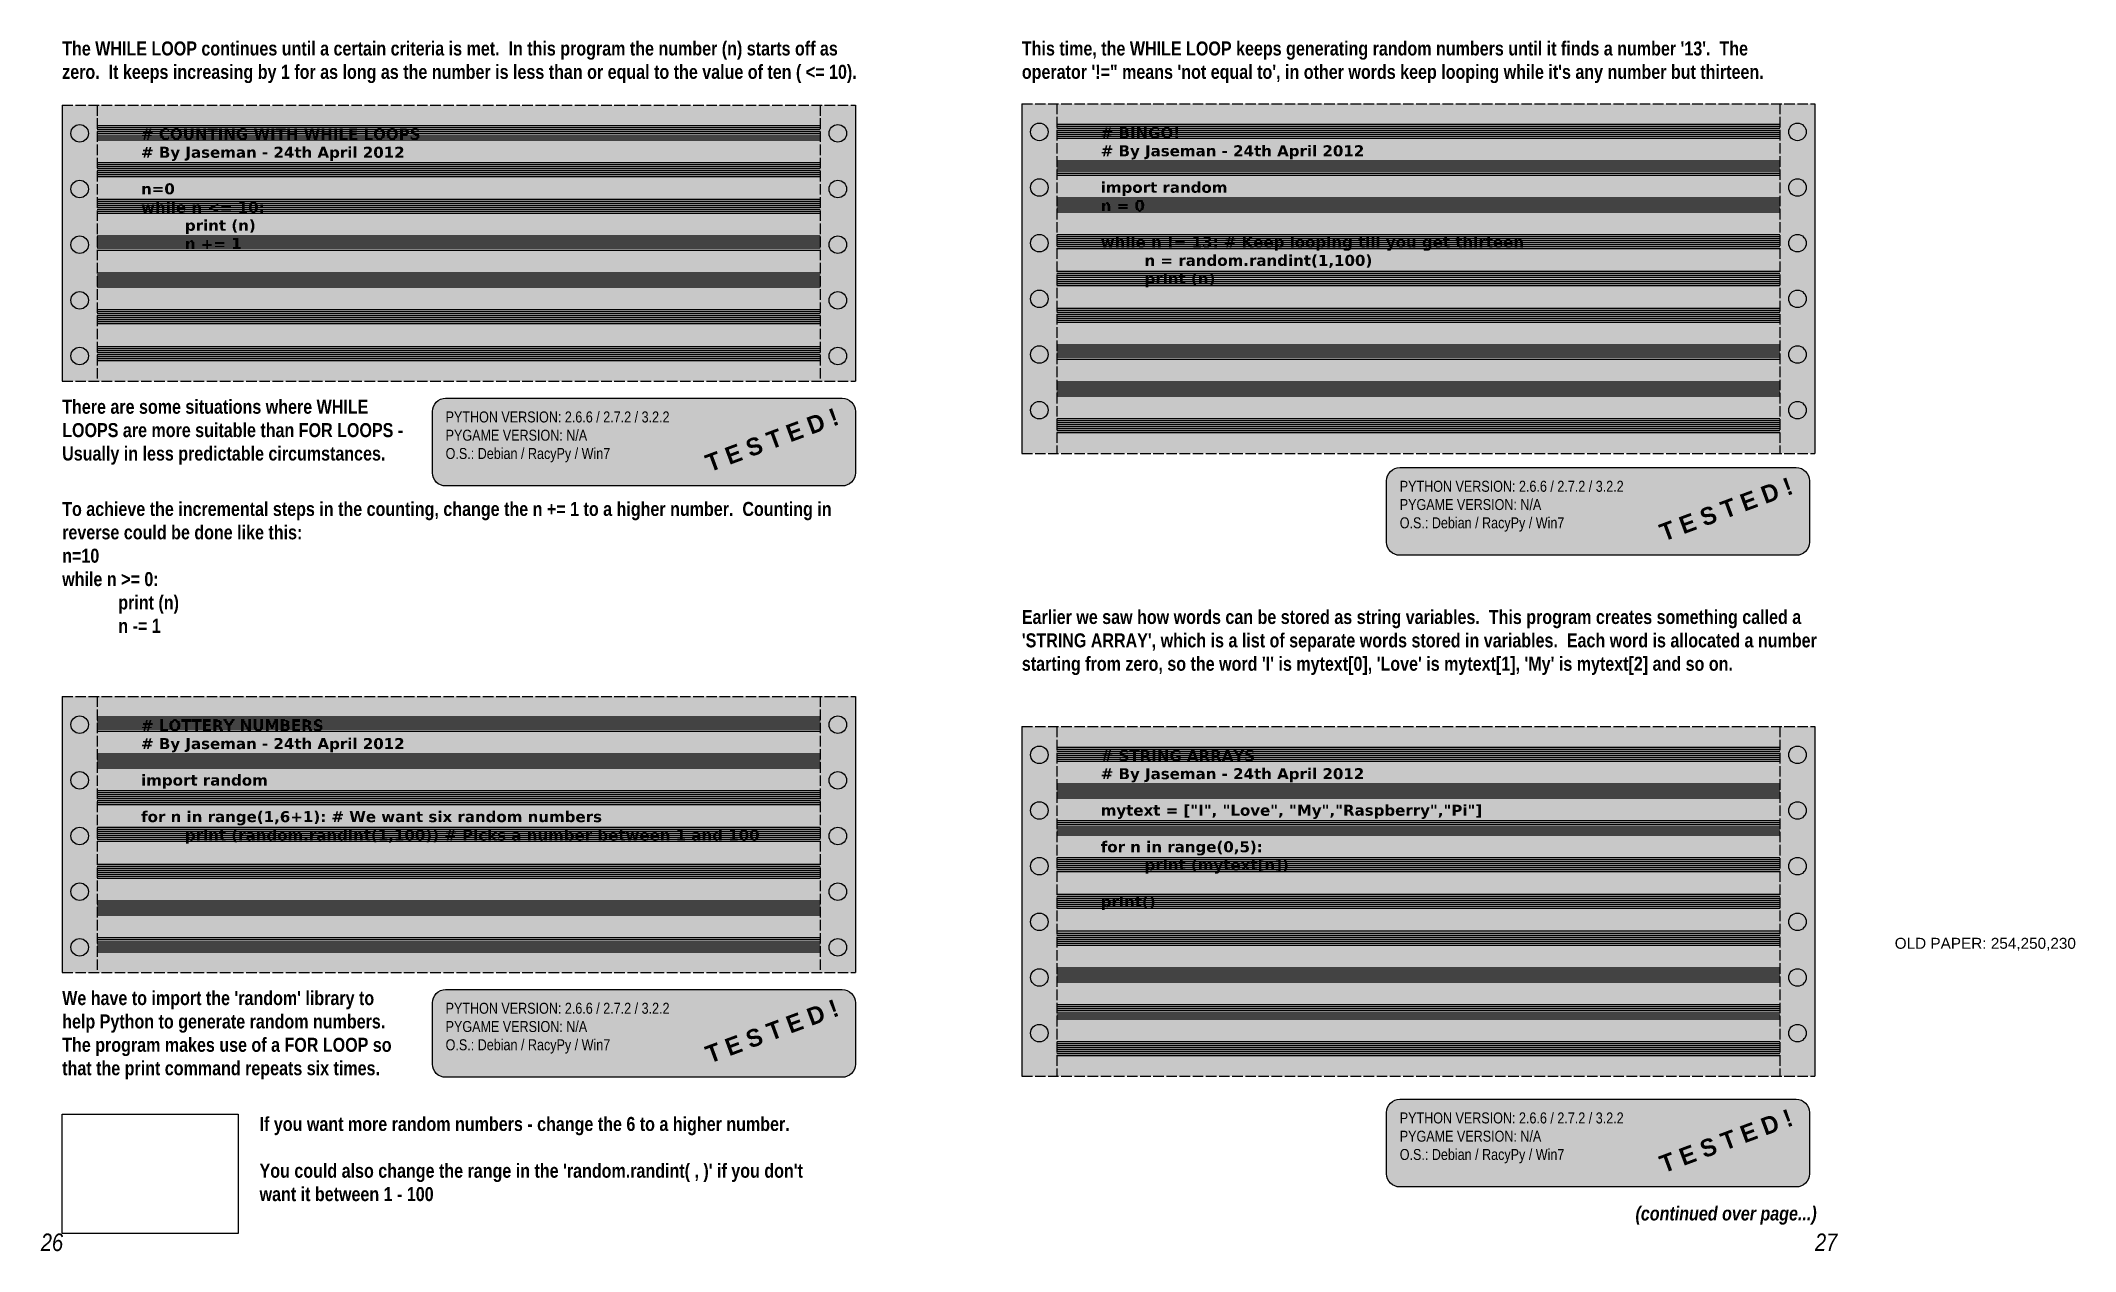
# Model space of a CAD drawing. Header units: millimetres. Extents: x 744 to 1208, y 6 to 282.
import ezdxf

# ---------------------------------------------------------------- set-up
doc = ezdxf.new("R2010")
doc.units = ezdxf.units.MM
doc.header["$LTSCALE"] = 0.2
doc.linetypes.add('ACAD_ISO02W100', pattern=[15, 12, -3])
for name, color, linetype in [('Background Fill', 3, 'Continuous'), ('Images', 7, 'Continuous'), ('Text', 7, 'Continuous')]:
    doc.layers.add(name, color=color, linetype=linetype)
doc.styles.get("Standard").update_dxf_attribs({"font": 'arial.ttf'})
picture_1 = doc.add_image_def('image1.png', size_in_pixel=(512, 347))

msp = doc.modelspace()

# ---------------------------------------------------------------- hatches: boundary and pattern name
at = {"layer": 'Background Fill', "true_color": 0xfefae6}
h = msp.add_hatch(color=7, dxfattribs=at)
h.dxf.hatch_style = 1
h.paths.add_polyline_path([(748.56, 204.46), (756.56, 204.46), (756.56, 267.46), (748.56, 267.46)])
h.paths.add_polyline_path([(754.56, 248.33, -1), (750.56, 248.33, -1)], flags=16)
h.paths.add_polyline_path([(750.56, 261.03, -1), (754.56, 261.03, -1)], flags=16)
h.paths.add_polyline_path([(754.56, 235.63, -1), (750.56, 235.63, -1)], flags=16)
h.paths.add_polyline_path([(754.56, 222.93, -1), (750.56, 222.93, -1)], flags=16)
h.paths.add_polyline_path([(754.56, 210.23, -1), (750.56, 210.23, -1)], flags=16)
h.paths.add_polyline_path([(929.56, 267.46), (921.56, 267.46), (921.56, 204.46), (929.56, 204.46)])
h.paths.add_polyline_path([(923.56, 261.03, -1), (927.56, 261.03, -1)], flags=16)
h.paths.add_polyline_path([(927.56, 248.33, -1), (923.56, 248.33, -1)], flags=16)
h.paths.add_polyline_path([(927.56, 235.63, -1), (923.56, 235.63, -1)], flags=16)
h.paths.add_polyline_path([(927.56, 222.93, -1), (923.56, 222.93, -1)], flags=16)
h.paths.add_polyline_path([(927.56, 210.23, -1), (923.56, 210.23, -1)], flags=16)
h = msp.add_hatch(color=7, dxfattribs=at)
h.dxf.hatch_style = 1
h.paths.add_polyline_path([(975.56, 267.8), (967.56, 267.8), (967.56, 188), (975.56, 188)])
h.paths.add_polyline_path([(973.56, 235.96, -1), (969.56, 235.96, -1)], flags=16)
h.paths.add_polyline_path([(969.56, 248.66, -1), (973.56, 248.66, -1)], flags=16)
h.paths.add_polyline_path([(973.56, 223.26, -1), (969.56, 223.26, -1)], flags=16)
h.paths.add_polyline_path([(969.56, 261.36, -1), (973.56, 261.36, -1)], flags=16)
h.paths.add_polyline_path([(973.56, 210.56, -1), (969.56, 210.56, -1)], flags=16)
h.paths.add_polyline_path([(973.56, 197.86, -1), (969.56, 197.86, -1)], flags=16)
h.paths.add_polyline_path([(1148.56, 267.8), (1140.56, 267.8), (1140.56, 188), (1148.56, 188)])
h.paths.add_polyline_path([(1146.56, 235.96, -1), (1142.56, 235.96, -1)], flags=16)
h.paths.add_polyline_path([(1142.56, 248.66, -1), (1146.56, 248.66, -1)], flags=16)
h.paths.add_polyline_path([(1146.56, 223.26, -1), (1142.56, 223.26, -1)], flags=16)
h.paths.add_polyline_path([(1142.56, 261.36, -1), (1146.56, 261.36, -1)], flags=16)
h.paths.add_polyline_path([(1146.56, 210.56, -1), (1142.56, 210.56, -1)], flags=16)
h.paths.add_polyline_path([(1146.56, 197.86, -1), (1142.56, 197.86, -1)], flags=16)
h = msp.add_hatch(color=7, dxfattribs=at)
h.dxf.hatch_style = 1
edge = h.paths.add_edge_path()
edge.add_arc((836.06, 197.57), 3, 90, 180, ccw=False)
edge.add_line((836.06, 200.57), (926.56, 200.57))
edge.add_arc((926.56, 197.57), 3, 0, 90, ccw=False)
edge.add_line((929.56, 197.57), (929.56, 183.57))
edge.add_arc((926.56, 183.57), 3, -90, 0, ccw=False)
edge.add_line((926.56, 180.57), (836.06, 180.57))
edge.add_arc((836.06, 183.57), 3, 180, 270, ccw=False)
edge.add_line((833.06, 183.57), (833.06, 197.57))
h = msp.add_hatch(color=7, dxfattribs=at)
h.dxf.hatch_style = 1
edge = h.paths.add_edge_path()
edge.add_arc((1053.8, 181.75), 3, 90, 180, ccw=False)
edge.add_line((1053.8, 184.75), (1144.3, 184.75))
edge.add_arc((1144.3, 181.75), 3, 0, 90, ccw=False)
edge.add_line((1147.3, 181.75), (1147.3, 167.75))
edge.add_arc((1144.3, 167.75), 3, -90, 0, ccw=False)
edge.add_line((1144.3, 164.75), (1053.8, 164.75))
edge.add_arc((1053.8, 167.75), 3, 180, 270, ccw=False)
edge.add_line((1050.8, 167.75), (1050.8, 181.75))
h = msp.add_hatch(color=7, dxfattribs=at)
h.dxf.hatch_style = 1
h.paths.add_polyline_path([(748.56, 69.54), (756.56, 69.54), (756.56, 132.54), (748.56, 132.54)])
h.paths.add_polyline_path([(754.56, 113.41, -1), (750.56, 113.41, -1)], flags=16)
h.paths.add_polyline_path([(750.56, 126.11, -1), (754.56, 126.11, -1)], flags=16)
h.paths.add_polyline_path([(754.56, 100.71, -1), (750.56, 100.71, -1)], flags=16)
h.paths.add_polyline_path([(754.56, 88.01, -1), (750.56, 88.01, -1)], flags=16)
h.paths.add_polyline_path([(754.56, 75.31, -1), (750.56, 75.31, -1)], flags=16)
h.paths.add_polyline_path([(929.56, 132.54), (921.56, 132.54), (921.56, 69.54), (929.56, 69.54)])
h.paths.add_polyline_path([(923.56, 126.11, -1), (927.56, 126.11, -1)], flags=16)
h.paths.add_polyline_path([(927.56, 113.41, -1), (923.56, 113.41, -1)], flags=16)
h.paths.add_polyline_path([(927.56, 100.71, -1), (923.56, 100.71, -1)], flags=16)
h.paths.add_polyline_path([(927.56, 88.01, -1), (923.56, 88.01, -1)], flags=16)
h.paths.add_polyline_path([(927.56, 75.31, -1), (923.56, 75.31, -1)], flags=16)
h = msp.add_hatch(color=7, dxfattribs=at)
h.dxf.hatch_style = 1
h.paths.add_polyline_path([(967.56, 45.87), (975.56, 45.87), (975.56, 125.67), (967.56, 125.67)])
h.paths.add_polyline_path([(973.56, 93.83, -1), (969.56, 93.83, -1)], flags=16)
h.paths.add_polyline_path([(969.56, 106.53, -1), (973.56, 106.53, -1)], flags=16)
h.paths.add_polyline_path([(973.56, 81.13, -1), (969.56, 81.13, -1)], flags=16)
h.paths.add_polyline_path([(969.56, 119.23, -1), (973.56, 119.23, -1)], flags=16)
h.paths.add_polyline_path([(973.56, 68.43, -1), (969.56, 68.43, -1)], flags=16)
h.paths.add_polyline_path([(973.56, 55.73, -1), (969.56, 55.73, -1)], flags=16)
h.paths.add_polyline_path([(1148.56, 125.67), (1140.56, 125.67), (1140.56, 45.87), (1148.56, 45.87)])
h.paths.add_polyline_path([(1146.56, 93.83, -1), (1142.56, 93.83, -1)], flags=16)
h.paths.add_polyline_path([(1142.56, 106.53, -1), (1146.56, 106.53, -1)], flags=16)
h.paths.add_polyline_path([(1146.56, 81.13, -1), (1142.56, 81.13, -1)], flags=16)
h.paths.add_polyline_path([(1142.56, 119.23, -1), (1146.56, 119.23, -1)], flags=16)
h.paths.add_polyline_path([(1146.56, 68.43, -1), (1142.56, 68.43, -1)], flags=16)
h.paths.add_polyline_path([(1146.56, 55.73, -1), (1142.56, 55.73, -1)], flags=16)
h = msp.add_hatch(color=7, dxfattribs=at)
h.dxf.hatch_style = 1
edge = h.paths.add_edge_path()
edge.add_arc((836.06, 62.65), 3, 90, 180, ccw=False)
edge.add_line((836.06, 65.65), (926.56, 65.65))
edge.add_arc((926.56, 62.65), 3, 0, 90, ccw=False)
edge.add_line((929.56, 62.65), (929.56, 48.65))
edge.add_arc((926.56, 48.65), 3, -90, 0, ccw=False)
edge.add_line((926.56, 45.65), (836.06, 45.65))
edge.add_arc((836.06, 48.65), 3, 180, 270, ccw=False)
edge.add_line((833.06, 48.65), (833.06, 62.65))
h = msp.add_hatch(color=7, dxfattribs=at)
h.dxf.hatch_style = 1
edge = h.paths.add_edge_path()
edge.add_arc((1053.8, 37.62), 3, 90, 180, ccw=False)
edge.add_line((1053.8, 40.62), (1144.3, 40.62))
edge.add_arc((1144.3, 37.62), 3, 0, 90, ccw=False)
edge.add_line((1147.3, 37.62), (1147.3, 23.62))
edge.add_arc((1144.3, 23.62), 3, -90, 0, ccw=False)
edge.add_line((1144.3, 20.62), (1053.8, 20.62))
edge.add_arc((1053.8, 23.62), 3, 180, 270, ccw=False)
edge.add_line((1050.8, 23.62), (1050.8, 37.62))

# ---------------------------------------------------------------- linework, layer by layer
at = {"color": 254, "linetype": 'ACAD_ISO02W100', "true_color": 0xfcf0b6}
for p, q in [((748.56, 267.46), (929.56, 267.46)), ((756.56, 267.46), (756.56, 204.46)), ((921.56, 267.46), (921.56, 204.46)), ((967.56, 267.8), (1148.56, 267.8)), ((975.56, 267.8), (975.56, 188)), ((1140.56, 267.8), (1140.56, 188)), ((748.56, 204.46), (929.56, 204.46)), ((967.56, 188), (1148.56, 188)), ((748.56, 132.54), (929.56, 132.54)), ((756.56, 132.54), (756.56, 69.54)), ((921.56, 132.54), (921.56, 69.54)), ((967.56, 125.67), (1148.56, 125.67)), ((975.56, 125.67), (975.56, 45.87)), ((1140.56, 125.67), (1140.56, 45.87)), ((748.56, 69.54), (929.56, 69.54)), ((967.56, 45.87), (1148.56, 45.87))]:
    msp.add_line(p, q, dxfattribs=at)
at = {"color": 254, "true_color": 0xfcf0b6}
for p, q in [((748.56, 267.46), (748.56, 204.46)), ((929.56, 267.46), (929.56, 204.46)), ((967.56, 267.8), (967.56, 188)), ((1148.56, 267.8), (1148.56, 188)), ((748.56, 132.54), (748.56, 69.54)), ((929.56, 132.54), (929.56, 69.54)), ((967.56, 125.67), (967.56, 45.87)), ((1148.56, 125.67), (1148.56, 45.87))]:
    msp.add_line(p, q, dxfattribs=at)
for points in [[(833.06, 197.57, -0.414214), (836.06, 200.57), (926.56, 200.57, -0.414214), (929.56, 197.57), (929.56, 183.57, -0.414214), (926.56, 180.57), (836.06, 180.57, -0.414214), (833.06, 183.57)], [(1050.8, 181.75, -0.414214), (1053.8, 184.75), (1144.3, 184.75, -0.414214), (1147.3, 181.75), (1147.3, 167.75, -0.414214), (1144.3, 164.75), (1053.8, 164.75, -0.414214), (1050.8, 167.75)], [(833.06, 62.65, -0.414214), (836.06, 65.65), (926.56, 65.65, -0.414214), (929.56, 62.65), (929.56, 48.65, -0.414214), (926.56, 45.65), (836.06, 45.65, -0.414214), (833.06, 48.65)], [(1050.8, 37.62, -0.414214), (1053.8, 40.62), (1144.3, 40.62, -0.414214), (1147.3, 37.62), (1147.3, 23.62, -0.414214), (1144.3, 20.62), (1053.8, 20.62, -0.414214), (1050.8, 23.62)]]:
    msp.add_lwpolyline(points, format="xyb", close=True, dxfattribs=at)
for centre in [(752.56, 261.03), (925.56, 261.03), (971.56, 261.36), (1144.56, 261.36), (752.56, 248.33), (925.56, 248.33), (971.56, 248.66), (1144.56, 248.66), (752.56, 235.63), (925.56, 235.63), (971.56, 235.96), (1144.56, 235.96), (752.56, 222.93), (925.56, 222.93), (971.56, 223.26), (1144.56, 223.26), (752.56, 210.23), (925.56, 210.23), (971.56, 210.56), (1144.56, 210.56), (971.56, 197.86), (1144.56, 197.86), (752.56, 126.11), (925.56, 126.11), (971.56, 119.23), (1144.56, 119.23), (752.56, 113.41), (925.56, 113.41), (971.56, 106.53), (1144.56, 106.53), (752.56, 100.71), (925.56, 100.71), (971.56, 93.83), (1144.56, 93.83), (752.56, 88.01), (925.56, 88.01), (971.56, 81.13), (1144.56, 81.13), (752.56, 75.31), (925.56, 75.31), (971.56, 68.43), (1144.56, 68.43), (971.56, 55.73), (1144.56, 55.73)]:
    msp.add_circle(centre, 2, dxfattribs=at)
at = {"layer": 'Background Fill', "color": 254, "true_color": 0xcdfee6}
for p, q in [((756.56, 262.8), (921.56, 262.8)), ((756.56, 262.34), (921.56, 262.34)), ((756.56, 261.88), (921.56, 261.88)), ((756.56, 261.42), (921.56, 261.42)), ((756.56, 260.96), (921.56, 260.96)), ((756.56, 260.5), (921.56, 260.5)), ((756.56, 260.04), (921.56, 260.04)), ((975.56, 263.14), (1140.56, 263.14)), ((975.56, 262.68), (1140.56, 262.68)), ((975.56, 262.22), (1140.56, 262.22)), ((975.56, 261.76), (1140.56, 261.76)), ((975.56, 261.3), (1140.56, 261.3)), ((975.56, 260.84), (1140.56, 260.84)), ((975.56, 260.38), (1140.56, 260.38)), ((756.56, 259.58), (921.56, 259.58)), ((975.56, 259.92), (1140.56, 259.92)), ((756.56, 254.4), (921.56, 254.4)), ((756.56, 253.94), (921.56, 253.94)), ((756.56, 253.48), (921.56, 253.48)), ((756.56, 253.02), (921.56, 253.02)), ((756.56, 252.56), (921.56, 252.56)), ((756.56, 252.1), (921.56, 252.1)), ((756.56, 251.64), (921.56, 251.64)), ((756.56, 251.18), (921.56, 251.18)), ((975.56, 254.74), (1140.56, 254.74)), ((975.56, 254.28), (1140.56, 254.28)), ((975.56, 253.82), (1140.56, 253.82)), ((975.56, 253.36), (1140.56, 253.36)), ((975.56, 252.9), (1140.56, 252.9)), ((975.56, 252.44), (1140.56, 252.44)), ((975.56, 251.98), (1140.56, 251.98)), ((975.56, 251.52), (1140.56, 251.52)), ((975.56, 246.34), (1140.56, 246.34)), ((756.56, 246), (921.56, 246)), ((756.56, 245.54), (921.56, 245.54)), ((756.56, 245.08), (921.56, 245.08)), ((756.56, 244.62), (921.56, 244.62)), ((756.56, 244.16), (921.56, 244.16)), ((756.56, 243.7), (921.56, 243.7)), ((756.56, 243.24), (921.56, 243.24)), ((756.56, 242.78), (921.56, 242.78)), ((975.56, 245.88), (1140.56, 245.88)), ((975.56, 245.42), (1140.56, 245.42)), ((975.56, 244.96), (1140.56, 244.96)), ((975.56, 244.5), (1140.56, 244.5)), ((975.56, 244.04), (1140.56, 244.04)), ((975.56, 243.58), (1140.56, 243.58)), ((975.56, 243.12), (1140.56, 243.12)), ((756.56, 237.63), (921.56, 237.63)), ((756.56, 237.17), (921.56, 237.17)), ((975.56, 237.96), (1140.56, 237.96)), ((975.56, 237.5), (1140.56, 237.5)), ((975.56, 237.04), (1140.56, 237.04)), ((756.56, 236.71), (921.56, 236.71)), ((756.56, 236.25), (921.56, 236.25)), ((756.56, 235.79), (921.56, 235.79)), ((756.56, 235.33), (921.56, 235.33)), ((756.56, 234.87), (921.56, 234.87)), ((756.56, 234.41), (921.56, 234.41)), ((975.56, 236.58), (1140.56, 236.58)), ((975.56, 236.12), (1140.56, 236.12)), ((975.56, 235.66), (1140.56, 235.66)), ((975.56, 235.2), (1140.56, 235.2)), ((975.56, 234.74), (1140.56, 234.74)), ((756.56, 229.23), (921.56, 229.23)), ((756.56, 228.77), (921.56, 228.77)), ((756.56, 228.31), (921.56, 228.31)), ((756.56, 227.85), (921.56, 227.85)), ((975.56, 229.56), (1140.56, 229.56)), ((975.56, 229.1), (1140.56, 229.1)), ((975.56, 228.64), (1140.56, 228.64)), ((975.56, 228.18), (1140.56, 228.18)), ((975.56, 227.72), (1140.56, 227.72)), ((756.56, 227.39), (921.56, 227.39)), ((756.56, 226.93), (921.56, 226.93)), ((756.56, 226.47), (921.56, 226.47)), ((756.56, 226.01), (921.56, 226.01)), ((975.56, 227.26), (1140.56, 227.26)), ((975.56, 226.8), (1140.56, 226.8)), ((975.56, 226.34), (1140.56, 226.34)), ((756.56, 220.83), (921.56, 220.83)), ((756.56, 220.37), (921.56, 220.37)), ((756.56, 219.91), (921.56, 219.91)), ((756.56, 219.45), (921.56, 219.45)), ((756.56, 218.99), (921.56, 218.99)), ((756.56, 218.53), (921.56, 218.53)), ((975.56, 221.16), (1140.56, 221.16)), ((975.56, 220.7), (1140.56, 220.7)), ((975.56, 220.24), (1140.56, 220.24)), ((975.56, 219.78), (1140.56, 219.78)), ((975.56, 219.32), (1140.56, 219.32)), ((975.56, 218.86), (1140.56, 218.86)), ((975.56, 218.4), (1140.56, 218.4)), ((756.56, 218.07), (921.56, 218.07)), ((756.56, 217.61), (921.56, 217.61)), ((975.56, 217.94), (1140.56, 217.94)), ((756.56, 212.43), (921.56, 212.43)), ((756.56, 211.97), (921.56, 211.97)), ((756.56, 211.51), (921.56, 211.51)), ((756.56, 211.05), (921.56, 211.05)), ((756.56, 210.59), (921.56, 210.59)), ((756.56, 210.13), (921.56, 210.13)), ((756.56, 209.67), (921.56, 209.67)), ((756.56, 209.21), (921.56, 209.21)), ((975.56, 212.76), (1140.56, 212.76)), ((975.56, 212.3), (1140.56, 212.3)), ((975.56, 211.84), (1140.56, 211.84)), ((975.56, 211.38), (1140.56, 211.38)), ((975.56, 210.92), (1140.56, 210.92)), ((975.56, 210.46), (1140.56, 210.46)), ((975.56, 210), (1140.56, 210)), ((975.56, 209.54), (1140.56, 209.54)), ((975.56, 204.36), (1140.56, 204.36)), ((975.56, 203.9), (1140.56, 203.9)), ((975.56, 203.44), (1140.56, 203.44)), ((975.56, 202.98), (1140.56, 202.98)), ((975.56, 202.52), (1140.56, 202.52)), ((975.56, 202.06), (1140.56, 202.06)), ((975.56, 201.6), (1140.56, 201.6)), ((975.56, 201.14), (1140.56, 201.14)), ((975.56, 195.96), (1140.56, 195.96)), ((975.56, 195.5), (1140.56, 195.5)), ((975.56, 195.04), (1140.56, 195.04)), ((975.56, 194.58), (1140.56, 194.58)), ((975.56, 194.12), (1140.56, 194.12)), ((975.56, 193.66), (1140.56, 193.66)), ((975.56, 193.2), (1140.56, 193.2)), ((975.56, 192.74), (1140.56, 192.74)), ((756.56, 127.88), (921.56, 127.88)), ((756.56, 127.42), (921.56, 127.42)), ((756.56, 126.96), (921.56, 126.96)), ((756.56, 126.5), (921.56, 126.5)), ((756.56, 126.04), (921.56, 126.04)), ((756.56, 125.58), (921.56, 125.58)), ((756.56, 125.12), (921.56, 125.12)), ((756.56, 124.66), (921.56, 124.66)), ((975.56, 121.01), (1140.56, 121.01)), ((756.56, 119.48), (921.56, 119.48)), ((756.56, 119.02), (921.56, 119.02)), ((756.56, 118.56), (921.56, 118.56)), ((756.56, 118.1), (921.56, 118.1)), ((756.56, 117.64), (921.56, 117.64)), ((756.56, 117.18), (921.56, 117.18)), ((756.56, 116.72), (921.56, 116.72)), ((756.56, 116.26), (921.56, 116.26)), ((975.56, 120.55), (1140.56, 120.55)), ((975.56, 120.09), (1140.56, 120.09)), ((975.56, 119.63), (1140.56, 119.63)), ((975.56, 119.17), (1140.56, 119.17)), ((975.56, 118.71), (1140.56, 118.71)), ((975.56, 118.25), (1140.56, 118.25)), ((975.56, 117.79), (1140.56, 117.79)), ((975.56, 112.61), (1140.56, 112.61)), ((975.56, 112.15), (1140.56, 112.15)), ((975.56, 111.69), (1140.56, 111.69)), ((756.56, 111.08), (921.56, 111.08)), ((756.56, 110.62), (921.56, 110.62)), ((756.56, 110.16), (921.56, 110.16)), ((756.56, 109.7), (921.56, 109.7)), ((756.56, 109.24), (921.56, 109.24)), ((756.56, 108.78), (921.56, 108.78)), ((756.56, 108.32), (921.56, 108.32)), ((756.56, 107.86), (921.56, 107.86)), ((975.56, 111.23), (1140.56, 111.23)), ((975.56, 110.77), (1140.56, 110.77)), ((975.56, 110.31), (1140.56, 110.31)), ((975.56, 109.85), (1140.56, 109.85)), ((975.56, 109.39), (1140.56, 109.39)), ((756.56, 102.71), (921.56, 102.71)), ((756.56, 102.25), (921.56, 102.25)), ((975.56, 104.21), (1140.56, 104.21)), ((975.56, 103.75), (1140.56, 103.75)), ((975.56, 103.29), (1140.56, 103.29)), ((975.56, 102.83), (1140.56, 102.83)), ((975.56, 102.37), (1140.56, 102.37)), ((756.56, 101.79), (921.56, 101.79)), ((756.56, 101.33), (921.56, 101.33)), ((756.56, 100.87), (921.56, 100.87)), ((756.56, 100.41), (921.56, 100.41)), ((756.56, 99.95), (921.56, 99.95)), ((756.56, 99.49), (921.56, 99.49)), ((975.56, 101.91), (1140.56, 101.91)), ((975.56, 101.45), (1140.56, 101.45)), ((975.56, 100.99), (1140.56, 100.99)), ((756.56, 94.31), (921.56, 94.31)), ((756.56, 93.85), (921.56, 93.85)), ((756.56, 93.39), (921.56, 93.39)), ((756.56, 92.93), (921.56, 92.93)), ((975.56, 95.83), (1140.56, 95.83)), ((975.56, 95.37), (1140.56, 95.37)), ((975.56, 94.91), (1140.56, 94.91)), ((975.56, 94.45), (1140.56, 94.45)), ((975.56, 93.99), (1140.56, 93.99)), ((975.56, 93.53), (1140.56, 93.53)), ((975.56, 93.07), (1140.56, 93.07)), ((756.56, 92.47), (921.56, 92.47)), ((756.56, 92.01), (921.56, 92.01)), ((756.56, 91.55), (921.56, 91.55)), ((756.56, 91.09), (921.56, 91.09)), ((975.56, 92.61), (1140.56, 92.61)), ((756.56, 85.91), (921.56, 85.91)), ((756.56, 85.45), (921.56, 85.45)), ((756.56, 84.99), (921.56, 84.99)), ((756.56, 84.53), (921.56, 84.53)), ((756.56, 84.07), (921.56, 84.07)), ((756.56, 83.61), (921.56, 83.61)), ((975.56, 87.43), (1140.56, 87.43)), ((975.56, 86.97), (1140.56, 86.97)), ((975.56, 86.51), (1140.56, 86.51)), ((975.56, 86.05), (1140.56, 86.05)), ((975.56, 85.59), (1140.56, 85.59)), ((975.56, 85.13), (1140.56, 85.13)), ((975.56, 84.67), (1140.56, 84.67)), ((975.56, 84.21), (1140.56, 84.21)), ((756.56, 83.15), (921.56, 83.15)), ((756.56, 82.69), (921.56, 82.69)), ((975.56, 79.03), (1140.56, 79.03)), ((756.56, 77.51), (921.56, 77.51)), ((756.56, 77.05), (921.56, 77.05)), ((756.56, 76.59), (921.56, 76.59)), ((756.56, 76.13), (921.56, 76.13)), ((756.56, 75.67), (921.56, 75.67)), ((756.56, 75.21), (921.56, 75.21)), ((756.56, 74.75), (921.56, 74.75)), ((975.56, 78.57), (1140.56, 78.57)), ((975.56, 78.11), (1140.56, 78.11)), ((975.56, 77.65), (1140.56, 77.65)), ((975.56, 77.19), (1140.56, 77.19)), ((975.56, 76.73), (1140.56, 76.73)), ((975.56, 76.27), (1140.56, 76.27)), ((975.56, 75.81), (1140.56, 75.81)), ((756.56, 74.29), (921.56, 74.29)), ((975.56, 70.63), (1140.56, 70.63)), ((975.56, 70.17), (1140.56, 70.17)), ((975.56, 69.71), (1140.56, 69.71)), ((975.56, 69.25), (1140.56, 69.25)), ((975.56, 68.79), (1140.56, 68.79)), ((975.56, 68.33), (1140.56, 68.33)), ((975.56, 67.87), (1140.56, 67.87)), ((975.56, 67.41), (1140.56, 67.41)), ((975.56, 62.23), (1140.56, 62.23)), ((975.56, 61.77), (1140.56, 61.77)), ((975.56, 61.31), (1140.56, 61.31)), ((975.56, 60.85), (1140.56, 60.85)), ((975.56, 60.39), (1140.56, 60.39)), ((975.56, 59.93), (1140.56, 59.93)), ((975.56, 59.47), (1140.56, 59.47)), ((975.56, 59.01), (1140.56, 59.01)), ((975.56, 53.83), (1140.56, 53.83)), ((975.56, 53.37), (1140.56, 53.37)), ((975.56, 52.91), (1140.56, 52.91)), ((975.56, 52.45), (1140.56, 52.45)), ((975.56, 51.99), (1140.56, 51.99)), ((975.56, 51.53), (1140.56, 51.53)), ((975.56, 51.07), (1140.56, 51.07)), ((975.56, 50.61), (1140.56, 50.61))]:
    msp.add_line(p, q, dxfattribs=at)
at = {"layer": 'Background Fill', "color": 18, "true_color": 0x000000}
for points in [[(748.56, 267.46), (929.56, 267.46), (748.56, 204.46), (929.56, 204.46)], [(967.56, 267.8), (1148.56, 267.8), (967.56, 188), (1148.56, 188)], [(748.56, 132.54), (929.56, 132.54), (748.56, 69.54), (929.56, 69.54)], [(967.56, 125.67), (1148.56, 125.67), (967.56, 45.87), (1148.56, 45.87)]]:
    msp.add_solid(points, dxfattribs=at)
at = {"layer": 'Background Fill', "color": 7, "true_color": 0xfefae6}
for points in [[(756.56, 267.46), (921.56, 267.46), (756.56, 204.46), (921.56, 204.46)], [(975.56, 267.8), (1140.56, 267.8), (975.56, 188), (1140.56, 188)], [(756.56, 132.54), (921.56, 132.54), (756.56, 69.54), (921.56, 69.54)], [(975.56, 125.67), (1140.56, 125.67), (975.56, 45.87), (1140.56, 45.87)]]:
    msp.add_solid(points, dxfattribs=at)

# ---------------------------------------------------------------- texts
at = {"char_height": 3.2, "attachment_point": 1}
for s, width, insert in [('{\\fArial Narrow|b1|i0|c0|p34;The WHILE LOOP continues until a certain criteria is met.  In this program the number (n) starts off as zero.  It keeps increasing by 1 for as long as the number is less than or equal to the value of ten ( <= 10).}', 181, (748.56, 282)), ('{\\fArial Narrow|b1|i0|c0|p34;This time, the WHILE LOOP keeps generating random numbers until it finds a number \'13\'.  The operator \'!=" means \'not equal to\', in other words keep looping while it\'s any number but thirteen.}', 181, (967.56, 282)), ('{\\fArial Narrow|b1|i0|c0|p34;There are some situations where WHILE LOOPS are more suitable than FOR LOOPS - Usually in less predictable circumstances.}', 78.5, (748.56, 200.25)), ('{\\fArial Narrow|b1|i0|c0|p34;To achieve the incremental steps in the counting, change the n += 1 to a higher number.  Counting in reverse could be done like this:\\Pn=10\\Pwhile n >= 0:\\P^Iprint (n)\\P^In -= 1}', 181, (748.56, 176.93)), ("{\\fArial Narrow|b1|i0|c0|p34;Earlier we saw how words can be stored as string variables.  This program creates something called a 'STRING ARRAY', which is a list of separate words stored in variables.  Each word is allocated a number starting from zero, so the word 'I' is mytext[0], 'Love' is mytext[1], 'My' is mytext[2] and so on.}", 181, (967.56, 152.28)), ("{\\fArial Narrow|b1|i0|c0|p34;We have to import the 'random' library to help Python to generate random numbers.  The program makes use of a FOR LOOP so that the print command repeats six times.}", 78.5, (748.56, 65.33)), ("{\\fArial Narrow|b1|i0|c0|p34;If you want more random numbers - change the 6 to a higher number.\\P\\PYou could also change the range in the 'random.randint( , )' if you don't want it between 1 - 100}", 124.5228, (793.6, 36.6)), ('\\pi140.04;{\\fArial Narrow|b1|i1|c0|p34;(continued over page...)}', 181, (967.56, 16.18))]:
    msp.add_mtext_dynamic_manual_height_columns(s, width=width, gutter_width=12.5, heights=[0], dxfattribs=dict(at, insert=insert))
at = {"layer": 'Background Fill', "insert": (1166.75, 77.47), "char_height": 2.5, "attachment_point": 1}
msp.add_mtext_dynamic_manual_height_columns('OLD PAPER: 254,250,230', width=57.2672, gutter_width=12.5, heights=[0], dxfattribs=at)
at = {"layer": 'Text', "char_height": 2.5, "attachment_point": 1}
for s, width, insert in [('{\\fVerdana|b1|i0|c0|p34;\\C252;# COUNTING WITH WHILE LOOPS\\P# By Jaseman - 24th April 2012\\H2.6752x; \\H0.37381x;\\P\\H2.1069x; \\H0.47464x;\\Pn=0\\H2.2519x; \\H0.44408x;\\Pwhile n <= 10:\\H2.2579x; \\H0.44289x;\\P^Iprint (n)\\H2.2909x; \\H0.4365x;\\P^In += 1\\H2.2376x; }', 145, (766.56, 262.13)), ('{\\fVerdana|b1|i0|c0|p34;\\C252;# BINGO!\\P# By Jaseman - 24th April 2012\\H2.6752x; \\H0.37381x;\\P\\H2.1069x; \\H0.47464x;\\Pimport random\\H2.276x; \\H0.43936x;\\Pn = 0\\H2.2607x; \\H0.44234x;\\P\\H2.2099x; \\H0.4525x;\\Pwhile n != 13: # Keep looping till you get thirteen\\H2.2417x; \\H0.44609x;\\P^In = random.randint(1,100)\\H2.2963x; \\H0.43547x;\\P^Iprint (n)\\H2.2781x; }', 145, (985.56, 262.47)), ('{\\fArial Narrow|b0|i0|c0|p34;PYTHON VERSION: 2.6.6 / 2.7.2 / 3.2.2\\PPYGAME VERSION: N/A\\PO.S.: Debian / RacyPy / Win7}', 96.5, (836.06, 197.57)), ('{\\fArial Narrow|b0|i0|c0|p34;PYTHON VERSION: 2.6.6 / 2.7.2 / 3.2.2\\PPYGAME VERSION: N/A\\PO.S.: Debian / RacyPy / Win7}', 96.5, (1053.8, 181.75)), ('{\\fVerdana|b1|i0|c0|p34;\\C252;# LOTTERY NUMBERS\\P# By Jaseman - 24th April 2012\\H2.6752x; \\H0.37381x;\\P\\H2.1069x; \\H0.47464x;\\Pimport random\\H2.276x; \\H0.43936x;\\P\\H2.2399x; \\H0.44645x;\\Pfor n in range(1,6+1): # We want six random numbers\\H2.2384x; \\H0.44674x;\\P^Iprint (random.randint(1,100)) # Picks a number between 1 and 100\\H2.3072x; }', 145, (766.56, 127.21)), ('{\\fVerdana|b1|i0|c0|p34;\\C252;# STRING ARRAYS\\P# By Jaseman - 24th April 2012\\H2.6732x; \\H0.37408x;\\P\\H2.1075x; \\H0.4745x;\\Pmytext = ["I", "Love", "My","Raspberry","Pi"]\\H2.2758x; \\H0.4394x;\\P\\H2.24x; \\H0.44643x;\\Pfor n in range(0,5):\\H2.2384x; \\H0.44675x;\\P^Iprint (mytext[n])\\H2.3072x; \\H0.43343x;\\P^I\\H2.2295x; \\H0.44853x;\\Pprint()\\H2.2352x; }', 145, (985.56, 120.34)), ('{\\fArial Narrow|b0|i0|c0|p34;PYTHON VERSION: 2.6.6 / 2.7.2 / 3.2.2\\PPYGAME VERSION: N/A\\PO.S.: Debian / RacyPy / Win7}', 96.5, (836.06, 62.65)), ('{\\fArial Narrow|b0|i0|c0|p34;PYTHON VERSION: 2.6.6 / 2.7.2 / 3.2.2\\PPYGAME VERSION: N/A\\PO.S.: Debian / RacyPy / Win7}', 96.5, (1053.8, 37.62))]:
    msp.add_mtext_dynamic_manual_height_columns(s, width=width, gutter_width=12.5, heights=[0], dxfattribs=dict(at, insert=insert))
at = {"layer": 'Text', "char_height": 4, "attachment_point": 1, "rotation": 20.3147}
for insert in [(893.8, 187.03), (1111.53, 171.21), (893.8, 52.11), (1111.53, 27.08)]:
    msp.add_mtext_dynamic_manual_height_columns('\\pi1.2065;{\\fViner Hand ITC|b1|i0|c0|p66;\\C21;\\c11053311;T E S T E D !}', width=33.5374, gutter_width=12.5, heights=[0], dxfattribs=dict(at, insert=insert))
at = {"layer": 'Text', "color": 255, "char_height": 4, "attachment_point": 1}
for s, width, insert in [('\\pi5.116;{\\fArial Narrow|b0|i1|c0|p34;\\C43;26}', 10, (738.56, 10)), ('{\\fArial Narrow|b0|i1|c0|p34;\\C43;27}', 9.7232, (1148.56, 10))]:
    msp.add_mtext_dynamic_manual_height_columns(s, width=width, gutter_width=12.5, heights=[0], dxfattribs=dict(at, insert=insert))

# ---------------------------------------------------------------- pictures from other files: only their frames are drawn
at = {"layer": 'Images'}
image = msp.add_image(picture_1, insert=(748.56, 10), size_in_units=(40.19, 27.24), dxfattribs=at)
image.dxf.flags = 7

doc.saveas('drawing.dxf')
